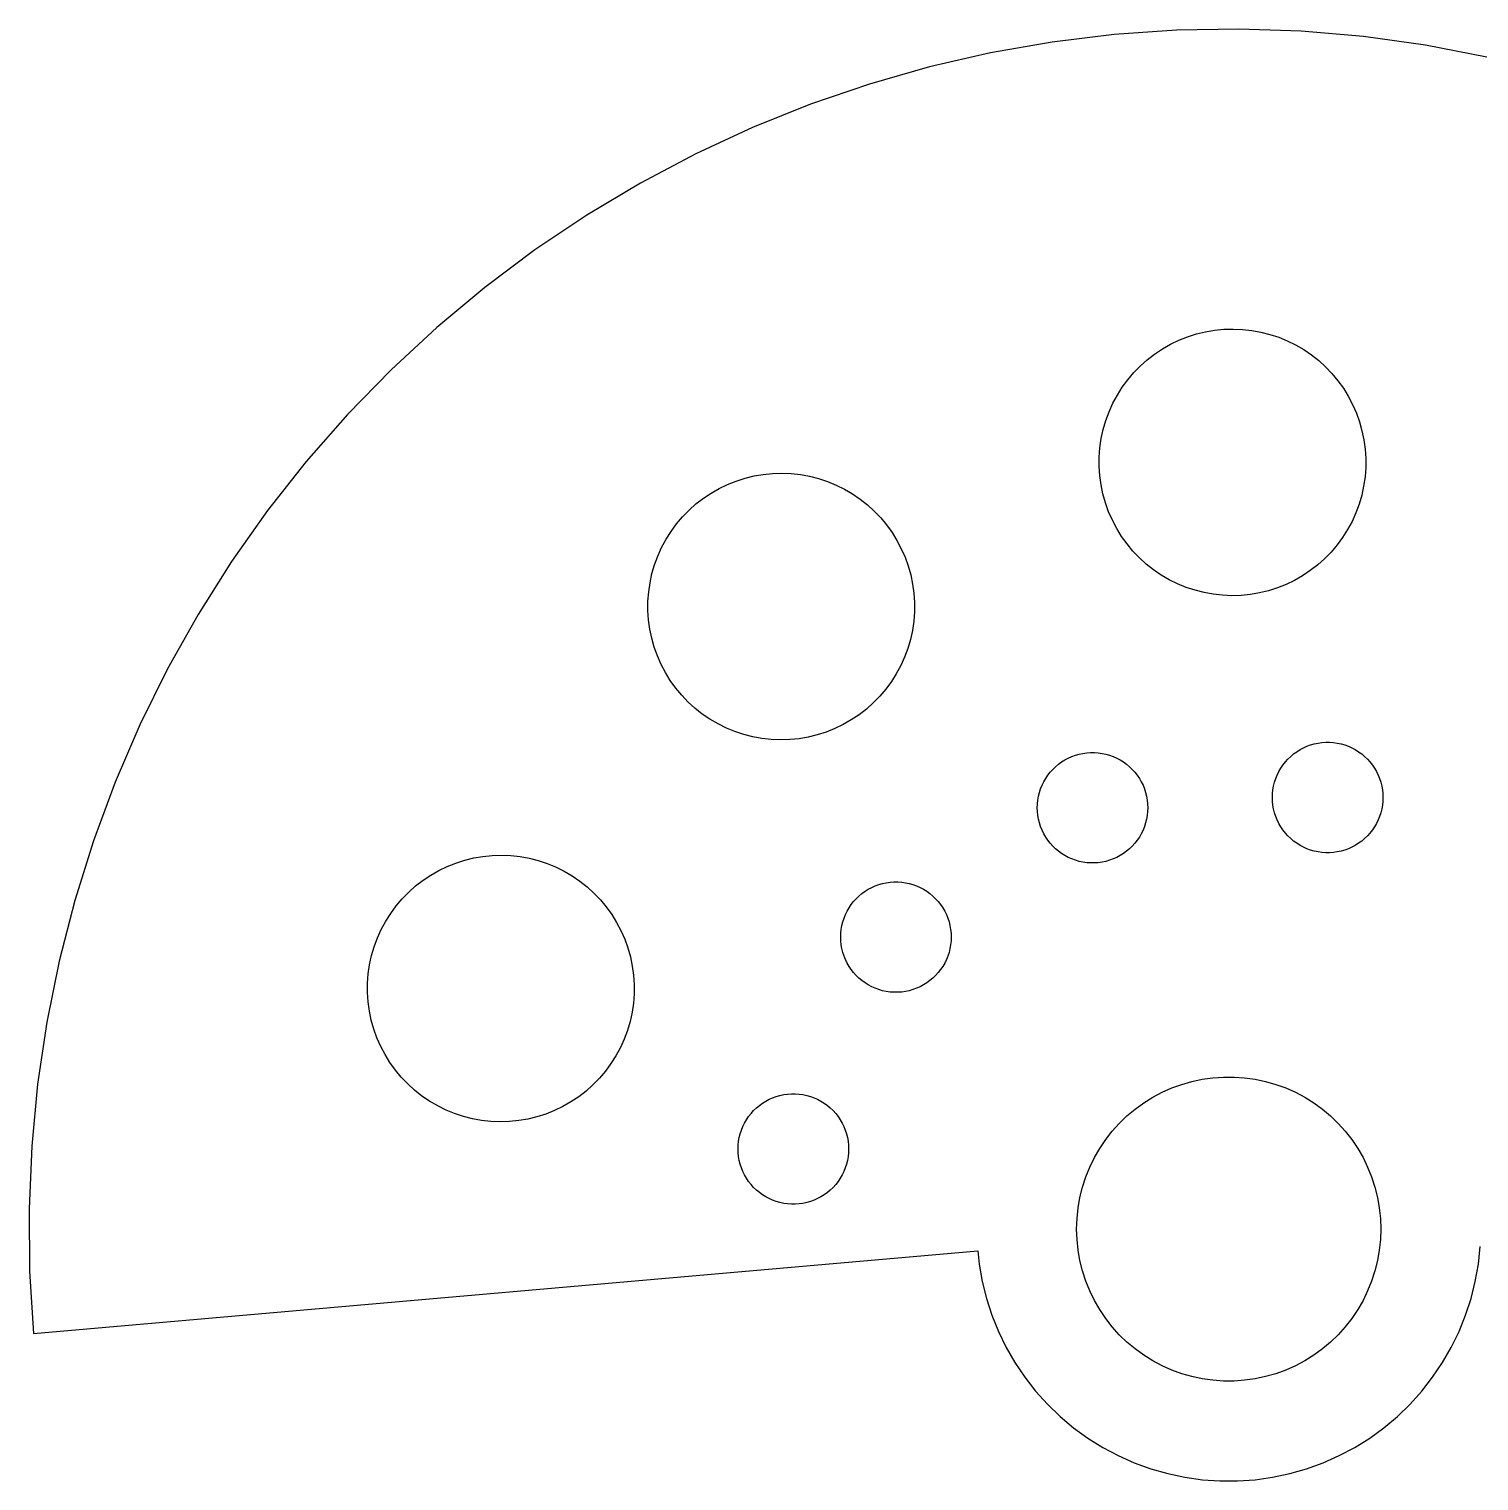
# Model space of a CAD drawing. Header units: metres. Extents: x -114 to 169, y -76 to 114.
# Drawn here: x -114.3 to 23.8, y -24 to 114.3 of the extents above; entities that cross this region are included whole.
import ezdxf

# ---------------------------------------------------------------- set-up
doc = ezdxf.new("R2010")
doc.units = ezdxf.units.M

msp = doc.modelspace()

# ---------------------------------------------------------------- linework, layer by layer
for p, q in [((-10.9231, 113.777), (-16.831, 113.054)), ((-4.98569, 114.191), (-10.9231, 113.777)), ((0.96526, 114.296), (-4.98569, 114.191)), ((6.9136, 114.091), (0.96526, 114.296)), ((12.8432, 113.576), (6.9136, 114.091)), ((18.738, 112.754), (12.8432, 113.576)), ((-22.6931, 112.025), (-28.4938, 110.691)), ((-16.831, 113.054), (-22.6931, 112.025)), ((24.582, 111.625), (18.738, 112.754)), ((-28.4938, 110.691), (-34.2172, 109.058)), ((-34.2172, 109.058), (-39.8478, 107.129)), ((-39.8478, 107.129), (-45.3704, 104.91)), ((-45.3704, 104.91), (-50.7699, 102.406)), ((-50.7699, 102.406), (-56.0318, 99.6239)), ((-56.0318, 99.6239), (-61.1417, 96.5721)), ((-61.1417, 96.5721), (-66.0859, 93.2585)), ((-66.0859, 93.2585), (-70.8508, 89.692)), ((-70.8508, 89.692), (-75.4237, 85.8822)), ((-75.4237, 85.8822), (-79.792, 81.8396)), ((-5.54898, 84.2667), (-4.75035, 84.6513)), ((-4.75035, 84.6513), (-3.92682, 84.9794)), ((-3.92682, 84.9794), (-3.08243, 85.2492)), ((-3.08243, 85.2492), (-2.22127, 85.4594)), ((-2.22127, 85.4594), (-1.34755, 85.609)), ((-1.34755, 85.609), (-0.46552, 85.6974)), ((-0.46552, 85.6974), (0.42052, 85.724)), ((0.42052, 85.724), (1.30626, 85.6887)), ((1.30626, 85.6887), (2.18739, 85.5917)), ((2.18739, 85.5917), (3.0596, 85.4335)), ((3.0596, 85.4335), (3.91866, 85.2148)), ((3.91866, 85.2148), (4.76036, 84.9368)), ((4.76036, 84.9368), (5.58063, 84.6007)), ((5.58063, 84.6007), (6.37544, 84.2082)), ((-7.75734, 82.7928), (-7.05615, 83.3351)), ((-7.05615, 83.3351), (-6.31883, 83.8272)), ((-6.31883, 83.8272), (-5.54898, 84.2667)), ((6.37544, 84.2082), (7.14095, 83.7612)), ((7.14095, 83.7612), (7.8734, 83.2619)), ((7.8734, 83.2619), (8.56924, 82.7127)), ((-79.792, 81.8396), (-83.944, 77.5751)), ((-9.0379, 81.5683), (-8.41901, 82.2029)), ((-8.41901, 82.2029), (-7.75734, 82.7928)), ((8.56924, 82.7127), (9.2251, 82.1163)), ((9.2251, 82.1163), (9.83774, 81.4757)), ((-10.1356, 80.1774), (-9.61102, 80.892)), ((-9.61102, 80.892), (-9.0379, 81.5683)), ((9.83774, 81.4757), (10.4042, 80.7938)), ((10.4042, 80.7938), (10.9217, 80.0741)), ((-11.029, 78.6474), (-10.609, 79.428)), ((-10.609, 79.428), (-10.1356, 80.1774)), ((10.9217, 80.0741), (11.3878, 79.3201)), ((11.3878, 79.3201), (11.8001, 78.5354)), ((-83.944, 77.5751), (-87.8683, 73.1002)), ((-11.7008, 77.0078), (-11.3935, 77.8393)), ((-11.3935, 77.8393), (-11.029, 78.6474)), ((11.8001, 78.5354), (12.1566, 77.7238)), ((12.1566, 77.7238), (12.4557, 76.8893)), ((-12.1378, 75.2908), (-11.9493, 76.1569)), ((-11.9493, 76.1569), (-11.7008, 77.0078)), ((12.4557, 76.8893), (12.6959, 76.036)), ((-12.2655, 74.4136), (-12.1378, 75.2908)), ((12.6959, 76.036), (12.8759, 75.1681)), ((12.8759, 75.1681), (12.995, 74.2897)), ((-12.336, 72.6432), (-12.3317, 73.5296)), ((-12.3317, 73.5296), (-12.2655, 74.4136)), ((12.995, 74.2897), (13.0525, 73.4051)), ((13.0525, 73.4051), (13.0482, 72.5186)), ((-87.8683, 73.1002), (-91.5544, 68.4272)), ((-44.3385, 71.8732), (-43.4564, 71.9616)), ((-43.4564, 71.9616), (-42.5704, 71.9882)), ((-42.5704, 71.9882), (-41.6846, 71.9529)), ((-41.6846, 71.9529), (-40.8035, 71.8559)), ((-12.2785, 71.7586), (-12.336, 72.6432)), ((13.0482, 72.5186), (12.982, 71.6347)), ((-49.3097, 70.0914), (-48.5399, 70.5309)), ((-48.5399, 70.5309), (-47.7413, 70.9155)), ((-47.7413, 70.9155), (-46.9177, 71.2436)), ((-46.9177, 71.2436), (-46.0733, 71.5134)), ((-46.0733, 71.5134), (-45.2122, 71.7236)), ((-45.2122, 71.7236), (-44.3385, 71.8732)), ((-40.8035, 71.8559), (-39.9313, 71.6977)), ((-39.9313, 71.6977), (-39.0722, 71.479)), ((-39.0722, 71.479), (-38.2305, 71.201)), ((-38.2305, 71.201), (-37.4103, 70.8649)), ((-37.4103, 70.8649), (-36.6155, 70.4724)), ((-12.1595, 70.8802), (-12.2785, 71.7586)), ((-11.9794, 70.0122), (-12.1595, 70.8802)), ((12.8543, 70.7575), (12.6658, 69.8913)), ((12.982, 71.6347), (12.8543, 70.7575)), ((-50.7483, 69.057), (-50.0471, 69.5993)), ((-50.0471, 69.5993), (-49.3097, 70.0914)), ((-36.6155, 70.4724), (-35.85, 70.0254)), ((-35.85, 70.0254), (-35.1175, 69.5261)), ((-35.1175, 69.5261), (-34.4216, 68.9769)), ((-11.7393, 69.1589), (-11.9794, 70.0122)), ((-11.4402, 68.3244), (-11.7393, 69.1589)), ((12.6658, 69.8913), (12.4172, 69.0404)), ((-91.5544, 68.4272), (-94.9922, 63.5685)), ((-52.6019, 67.1562), (-52.0288, 67.8325)), ((-52.0288, 67.8325), (-51.4099, 68.4671)), ((-51.4099, 68.4671), (-50.7483, 69.057)), ((-34.4216, 68.9769), (-33.7658, 68.3805)), ((-33.7658, 68.3805), (-33.1532, 67.7399)), ((-11.0836, 67.5129), (-11.4402, 68.3244)), ((12.11, 68.2089), (11.7455, 67.4009)), ((12.4172, 69.0404), (12.11, 68.2089)), ((-53.5999, 65.6922), (-53.1265, 66.4416)), ((-53.1265, 66.4416), (-52.6019, 67.1562)), ((-33.1532, 67.7399), (-32.5867, 67.058)), ((-32.5867, 67.058), (-32.0692, 66.3383)), ((-10.6713, 66.7281), (-11.0836, 67.5129)), ((-10.2052, 65.9741), (-10.6713, 66.7281)), ((11.3255, 66.6202), (10.852, 65.8708)), ((11.7455, 67.4009), (11.3255, 66.6202)), ((-54.0199, 64.9115), (-53.5999, 65.6922)), ((-32.0692, 66.3383), (-31.6031, 65.5843)), ((-31.6031, 65.5843), (-31.1908, 64.7996)), ((-9.68774, 65.2544), (-10.2052, 65.9741)), ((-9.12128, 64.5726), (-9.68774, 65.2544)), ((10.3275, 65.1562), (9.75436, 64.48)), ((10.852, 65.8708), (10.3275, 65.1562)), ((-54.6917, 63.272), (-54.3844, 64.1035)), ((-54.3844, 64.1035), (-54.0199, 64.9115)), ((-31.1908, 64.7996), (-30.8342, 63.988)), ((-30.8342, 63.988), (-30.5352, 63.1535)), ((-8.50864, 63.9319), (-9.12128, 64.5726)), ((-7.8528, 63.3355), (-8.50864, 63.9319)), ((9.13545, 63.8453), (8.4738, 63.2554)), ((9.75436, 64.48), (9.13545, 63.8453)), ((-94.9922, 63.5685), (-98.1725, 58.5376)), ((-55.1288, 61.555), (-54.9402, 62.4211)), ((-54.9402, 62.4211), (-54.6917, 63.272)), ((-30.5352, 63.1535), (-30.295, 62.3002)), ((-30.295, 62.3002), (-30.115, 61.4323)), ((-7.15695, 62.7863), (-7.8528, 63.3355)), ((-6.4245, 62.287), (-7.15695, 62.7863)), ((-5.659, 61.8401), (-6.4245, 62.287)), ((7.7726, 62.7131), (7.03528, 62.221)), ((8.4738, 63.2554), (7.7726, 62.7131)), ((-55.2564, 60.6778), (-55.1288, 61.555)), ((-30.115, 61.4323), (-29.9959, 60.5538)), ((-4.86417, 61.4476), (-5.659, 61.8401)), ((-4.04391, 61.1115), (-4.86417, 61.4476)), ((-3.20221, 60.8334), (-4.04391, 61.1115)), ((4.64328, 61.0688), (3.79889, 60.7991)), ((5.4668, 61.3969), (4.64328, 61.0688)), ((6.26543, 61.7816), (5.4668, 61.3969)), ((7.03528, 62.221), (6.26543, 61.7816)), ((-55.327, 58.9073), (-55.3226, 59.7938)), ((-55.3226, 59.7938), (-55.2564, 60.6778)), ((-29.9959, 60.5538), (-29.9384, 59.6693)), ((-29.9384, 59.6693), (-29.9427, 58.7828)), ((-2.34315, 60.6147), (-3.20221, 60.8334)), ((-1.47093, 60.4565), (-2.34315, 60.6147)), ((-0.58981, 60.3595), (-1.47093, 60.4565)), ((0.29591, 60.3243), (-0.58981, 60.3595)), ((1.18196, 60.3509), (0.29591, 60.3243)), ((2.064, 60.4392), (1.18196, 60.3509)), ((2.93773, 60.5888), (2.064, 60.4392)), ((3.79889, 60.7991), (2.93773, 60.5888)), ((-98.1725, 58.5376), (-101.087, 53.3478)), ((-55.2695, 58.0228), (-55.327, 58.9073)), ((-29.9427, 58.7828), (-30.0089, 57.8988)), ((-55.1504, 57.1444), (-55.2695, 58.0228)), ((-54.9704, 56.2764), (-55.1504, 57.1444)), ((-30.1366, 57.0217), (-30.3251, 56.1555)), ((-30.0089, 57.8988), (-30.1366, 57.0217)), ((-54.7302, 55.4231), (-54.9704, 56.2764)), ((-54.4311, 54.5886), (-54.7302, 55.4231)), ((-30.3251, 56.1555), (-30.5737, 55.3046)), ((-54.0745, 53.7771), (-54.4311, 54.5886)), ((-30.8809, 54.4731), (-31.2455, 53.6651)), ((-30.5737, 55.3046), (-30.8809, 54.4731)), ((-101.087, 53.3478), (-103.727, 48.0135)), ((-53.6622, 52.9923), (-54.0745, 53.7771)), ((-53.1962, 52.2383), (-53.6622, 52.9923)), ((-31.6654, 52.8844), (-32.1389, 52.135)), ((-31.2455, 53.6651), (-31.6654, 52.8844)), ((-52.6786, 51.5186), (-53.1962, 52.2383)), ((-52.1122, 50.8367), (-52.6786, 51.5186)), ((-32.6634, 51.4204), (-33.2365, 50.7442)), ((-32.1389, 52.135), (-32.6634, 51.4204)), ((-51.4996, 50.1961), (-52.1122, 50.8367)), ((-50.8437, 49.5997), (-51.4996, 50.1961)), ((-33.8554, 50.1095), (-34.5171, 49.5196)), ((-33.2365, 50.7442), (-33.8554, 50.1095)), ((-50.1479, 49.0505), (-50.8437, 49.5997)), ((-49.4154, 48.5512), (-50.1479, 49.0505)), ((-48.6499, 48.1043), (-49.4154, 48.5512)), ((-35.9556, 48.4852), (-36.7255, 48.0458)), ((-35.2183, 48.9773), (-35.9556, 48.4852)), ((-34.5171, 49.5196), (-35.2183, 48.9773)), ((-103.727, 48.0135), (-106.085, 42.5489)), ((-47.8551, 47.7118), (-48.6499, 48.1043)), ((-47.0348, 47.3757), (-47.8551, 47.7118)), ((-46.1931, 47.0976), (-47.0348, 47.3757)), ((-45.3341, 46.8789), (-46.1931, 47.0976)), ((-39.192, 47.0633), (-40.0532, 46.853)), ((-38.3476, 47.3331), (-39.192, 47.0633)), ((-37.5241, 47.6611), (-38.3476, 47.3331)), ((-36.7255, 48.0458), (-37.5241, 47.6611)), ((-44.4619, 46.7207), (-45.3341, 46.8789)), ((-43.5807, 46.6237), (-44.4619, 46.7207)), ((-42.695, 46.5885), (-43.5807, 46.6237)), ((-41.8089, 46.6151), (-42.695, 46.5885)), ((-40.9269, 46.7034), (-41.8089, 46.6151)), ((-40.0532, 46.853), (-40.9269, 46.7034)), ((6.48337, 45.4645), (6.79488, 45.6592)), ((6.79488, 45.6592), (7.1192, 45.8316)), ((7.1192, 45.8316), (7.45476, 45.981)), ((7.45476, 45.981), (7.79993, 46.1066)), ((7.79993, 46.1066), (8.15302, 46.2079)), ((8.15302, 46.2079), (8.5123, 46.2843)), ((8.5123, 46.2843), (8.87605, 46.3354)), ((8.87605, 46.3354), (9.24246, 46.361)), ((9.24246, 46.361), (9.60979, 46.361)), ((9.60979, 46.361), (9.97621, 46.3354)), ((9.97621, 46.3354), (10.34, 46.2843)), ((10.34, 46.2843), (10.6992, 46.2079)), ((10.6992, 46.2079), (11.0523, 46.1066)), ((11.0523, 46.1066), (11.3975, 45.981)), ((11.3975, 45.981), (11.7331, 45.8316)), ((11.7331, 45.8316), (12.0574, 45.6592)), ((12.0574, 45.6592), (12.3689, 45.4645)), ((-16.4938, 44.0346), (-16.2124, 44.2707)), ((-16.2124, 44.2707), (-15.9153, 44.4866)), ((-15.9153, 44.4866), (-15.6038, 44.6812)), ((-15.6038, 44.6812), (-15.2794, 44.8537)), ((-15.2794, 44.8537), (-14.9439, 45.0031)), ((-14.9439, 45.0031), (-14.5987, 45.1287)), ((-14.5987, 45.1287), (-14.2456, 45.2299)), ((-14.2456, 45.2299), (-13.8863, 45.3063)), ((-13.8863, 45.3063), (-13.5226, 45.3574)), ((-13.5226, 45.3574), (-13.1562, 45.3831)), ((-13.1562, 45.3831), (-12.7888, 45.3831)), ((-12.7888, 45.3831), (-12.4224, 45.3574)), ((-12.4224, 45.3574), (-12.0587, 45.3063)), ((-12.0587, 45.3063), (-11.6994, 45.2299)), ((-11.6994, 45.2299), (-11.3463, 45.1287)), ((-11.3463, 45.1287), (-11.0011, 45.0031)), ((-11.0011, 45.0031), (-10.6656, 44.8537)), ((-10.6656, 44.8537), (-10.3413, 44.6812)), ((-10.3413, 44.6812), (-10.0298, 44.4866)), ((-10.0298, 44.4866), (-9.73259, 44.2707)), ((-9.73259, 44.2707), (-9.4512, 44.0346)), ((5.16867, 44.1949), (5.39482, 44.4844)), ((5.39482, 44.4844), (5.64059, 44.7574)), ((5.64059, 44.7574), (5.90483, 45.0125)), ((5.90483, 45.0125), (6.1862, 45.2486)), ((6.1862, 45.2486), (6.48337, 45.4645)), ((12.3689, 45.4645), (12.666, 45.2486)), ((12.666, 45.2486), (12.9474, 45.0125)), ((12.9474, 45.0125), (13.2117, 44.7574)), ((13.2117, 44.7574), (13.4574, 44.4844)), ((13.4574, 44.4844), (13.6836, 44.1949)), ((-17.619, 42.5944), (-17.4354, 42.9125)), ((-17.4354, 42.9125), (-17.23, 43.217)), ((-17.23, 43.217), (-17.0038, 43.5064)), ((-17.0038, 43.5064), (-16.758, 43.7794)), ((-16.758, 43.7794), (-16.4938, 44.0346)), ((-9.4512, 44.0346), (-9.18698, 43.7794)), ((-9.18698, 43.7794), (-8.94119, 43.5064)), ((-8.94119, 43.5064), (-8.71506, 43.217)), ((-8.71506, 43.217), (-8.50966, 42.9125)), ((-8.50966, 42.9125), (-8.326, 42.5944)), ((4.36749, 42.5523), (4.48099, 42.9016)), ((4.48099, 42.9016), (4.61859, 43.2422)), ((4.61859, 43.2422), (4.77962, 43.5723)), ((4.77962, 43.5723), (4.96327, 43.8904)), ((4.96327, 43.8904), (5.16867, 44.1949)), ((13.6836, 44.1949), (13.889, 43.8904)), ((13.889, 43.8904), (14.0726, 43.5723)), ((14.0726, 43.5723), (14.2337, 43.2422)), ((14.2337, 43.2422), (14.3713, 42.9016)), ((14.3713, 42.9016), (14.4848, 42.5523)), ((-106.085, 42.5489), (-108.156, 36.9689)), ((-18.12, 41.2179), (-18.0311, 41.5743)), ((-18.0311, 41.5743), (-17.9176, 41.9236)), ((-17.9176, 41.9236), (-17.78, 42.2642)), ((-17.78, 42.2642), (-17.619, 42.5944)), ((-8.326, 42.5944), (-8.16498, 42.2642)), ((-8.16498, 42.2642), (-8.02737, 41.9236)), ((-8.02737, 41.9236), (-7.91386, 41.5743)), ((-7.91386, 41.5743), (-7.82501, 41.2179)), ((4.17645, 41.4688), (4.21484, 41.8341)), ((4.21484, 41.8341), (4.27863, 42.1958)), ((4.27863, 42.1958), (4.36749, 42.5523)), ((14.4848, 42.5523), (14.5736, 42.1958)), ((14.5736, 42.1958), (14.6374, 41.8341)), ((14.6374, 41.8341), (14.6758, 41.4688)), ((-18.235, 40.1238), (-18.2222, 40.4909)), ((-18.2222, 39.7567), (-18.235, 40.1238)), ((-18.2222, 40.4909), (-18.1838, 40.8562)), ((-18.1838, 40.8562), (-18.12, 41.2179)), ((-7.82501, 41.2179), (-7.76123, 40.8562)), ((-7.76123, 40.8562), (-7.72282, 40.4909)), ((-7.72282, 40.4909), (-7.71001, 40.1238)), ((-7.71001, 40.1238), (-7.72282, 39.7567)), ((4.16362, 41.1017), (4.17645, 41.4688)), ((4.17645, 40.7346), (4.16362, 41.1017)), ((4.21484, 40.3693), (4.17645, 40.7346)), ((4.27863, 40.0076), (4.21484, 40.3693)), ((14.6374, 40.3693), (14.5736, 40.0076)), ((14.6758, 40.7346), (14.6374, 40.3693)), ((14.6758, 41.4688), (14.6886, 41.1017)), ((14.6886, 41.1017), (14.6758, 40.7346)), ((-18.1838, 39.3914), (-18.2222, 39.7567)), ((-18.12, 39.0296), (-18.1838, 39.3914)), ((-18.0311, 38.6732), (-18.12, 39.0296)), ((-7.82501, 39.0296), (-7.91386, 38.6732)), ((-7.76123, 39.3914), (-7.82501, 39.0296)), ((-7.72282, 39.7567), (-7.76123, 39.3914)), ((4.36749, 39.6512), (4.27863, 40.0076)), ((4.48099, 39.3018), (4.36749, 39.6512)), ((4.61859, 38.9613), (4.48099, 39.3018)), ((4.77962, 38.6311), (4.61859, 38.9613)), ((14.2337, 38.9613), (14.0726, 38.6311)), ((14.3713, 39.3018), (14.2337, 38.9613)), ((14.4848, 39.6512), (14.3713, 39.3018)), ((14.5736, 40.0076), (14.4848, 39.6512)), ((-17.9176, 38.3239), (-18.0311, 38.6732)), ((-17.78, 37.9833), (-17.9176, 38.3239)), ((-17.619, 37.6532), (-17.78, 37.9833)), ((-17.4354, 37.3351), (-17.619, 37.6532)), ((-8.326, 37.6532), (-8.50966, 37.3351)), ((-8.16498, 37.9833), (-8.326, 37.6532)), ((-8.02737, 38.3239), (-8.16498, 37.9833)), ((-7.91386, 38.6732), (-8.02737, 38.3239)), ((4.96327, 38.313), (4.77962, 38.6311)), ((5.16867, 38.0085), (4.96327, 38.313)), ((5.39482, 37.719), (5.16867, 38.0085)), ((5.64059, 37.4461), (5.39482, 37.719)), ((5.90483, 37.1909), (5.64059, 37.4461)), ((13.2117, 37.4461), (12.9474, 37.1909)), ((13.4574, 37.719), (13.2117, 37.4461)), ((13.6836, 38.0085), (13.4574, 37.719)), ((13.889, 38.313), (13.6836, 38.0085)), ((14.0726, 38.6311), (13.889, 38.313)), ((-108.156, 36.9689), (-109.934, 31.2888)), ((-17.23, 37.0305), (-17.4354, 37.3351)), ((-17.0038, 36.7411), (-17.23, 37.0305)), ((-16.758, 36.4681), (-17.0038, 36.7411)), ((-16.4938, 36.213), (-16.758, 36.4681)), ((-16.2124, 35.9769), (-16.4938, 36.213)), ((-15.9153, 35.761), (-16.2124, 35.9769)), ((-9.73259, 35.9769), (-10.0298, 35.761)), ((-9.4512, 36.213), (-9.73259, 35.9769)), ((-9.18698, 36.4681), (-9.4512, 36.213)), ((-8.94119, 36.7411), (-9.18698, 36.4681)), ((-8.71506, 37.0305), (-8.94119, 36.7411)), ((-8.50966, 37.3351), (-8.71506, 37.0305)), ((6.1862, 36.9548), (5.90483, 37.1909)), ((6.48337, 36.7389), (6.1862, 36.9548)), ((6.79488, 36.5443), (6.48337, 36.7389)), ((7.1192, 36.3718), (6.79488, 36.5443)), ((7.45476, 36.2224), (7.1192, 36.3718)), ((7.79993, 36.0968), (7.45476, 36.2224)), ((8.15302, 35.9955), (7.79993, 36.0968)), ((8.5123, 35.9192), (8.15302, 35.9955)), ((10.6992, 35.9955), (10.34, 35.9192)), ((11.0523, 36.0968), (10.6992, 35.9955)), ((11.3975, 36.2224), (11.0523, 36.0968)), ((11.7331, 36.3718), (11.3975, 36.2224)), ((12.0574, 36.5443), (11.7331, 36.3718)), ((12.3689, 36.7389), (12.0574, 36.5443)), ((12.666, 36.9548), (12.3689, 36.7389)), ((12.9474, 37.1909), (12.666, 36.9548)), ((-74.4479, 34.5336), (-73.6244, 34.8616)), ((-73.6244, 34.8616), (-72.78, 35.1314)), ((-72.78, 35.1314), (-71.9189, 35.3417)), ((-71.9189, 35.3417), (-71.0452, 35.4913)), ((-71.0452, 35.4913), (-70.1631, 35.5796)), ((-70.1631, 35.5796), (-69.2771, 35.6062)), ((-69.2771, 35.6062), (-68.3913, 35.571)), ((-68.3913, 35.571), (-67.5102, 35.474)), ((-67.5102, 35.474), (-66.638, 35.3158)), ((-66.638, 35.3158), (-65.7789, 35.0971)), ((-65.7789, 35.0971), (-64.9372, 34.819)), ((-64.9372, 34.819), (-64.117, 34.4829)), ((-15.6038, 35.5663), (-15.9153, 35.761)), ((-15.2794, 35.3939), (-15.6038, 35.5663)), ((-14.9439, 35.2445), (-15.2794, 35.3939)), ((-14.5987, 35.1188), (-14.9439, 35.2445)), ((-14.2456, 35.0176), (-14.5987, 35.1188)), ((-13.8863, 34.9412), (-14.2456, 35.0176)), ((-13.5226, 34.8901), (-13.8863, 34.9412)), ((-13.1562, 34.8645), (-13.5226, 34.8901)), ((-12.7888, 34.8645), (-13.1562, 34.8645)), ((-12.4224, 34.8901), (-12.7888, 34.8645)), ((-12.0587, 34.9412), (-12.4224, 34.8901)), ((-11.6994, 35.0176), (-12.0587, 34.9412)), ((-11.3463, 35.1188), (-11.6994, 35.0176)), ((-11.0011, 35.2445), (-11.3463, 35.1188)), ((-10.6656, 35.3939), (-11.0011, 35.2445)), ((-10.3413, 35.5663), (-10.6656, 35.3939)), ((-10.0298, 35.761), (-10.3413, 35.5663)), ((8.87605, 35.868), (8.5123, 35.9192)), ((9.24246, 35.8424), (8.87605, 35.868)), ((9.60979, 35.8424), (9.24246, 35.8424)), ((9.97621, 35.868), (9.60979, 35.8424)), ((10.34, 35.9192), (9.97621, 35.868)), ((-77.4549, 32.6751), (-76.7537, 33.2174)), ((-76.7537, 33.2174), (-76.0164, 33.7095)), ((-76.0164, 33.7095), (-75.2466, 34.1489)), ((-75.2466, 34.1489), (-74.4479, 34.5336)), ((-64.117, 34.4829), (-63.3221, 34.0904)), ((-63.3221, 34.0904), (-62.5566, 33.6434)), ((-62.5566, 33.6434), (-61.8242, 33.1441)), ((-78.7355, 31.4505), (-78.1166, 32.0852)), ((-78.1166, 32.0852), (-77.4549, 32.6751)), ((-61.8242, 33.1441), (-61.1283, 32.595)), ((-61.1283, 32.595), (-60.4725, 31.9986)), ((-60.4725, 31.9986), (-59.8598, 31.3579)), ((-35.2254, 31.7146), (-34.9441, 31.9507)), ((-34.9441, 31.9507), (-34.6469, 32.1666)), ((-34.6469, 32.1666), (-34.3354, 32.3612)), ((-34.3354, 32.3612), (-34.0111, 32.5337)), ((-34.0111, 32.5337), (-33.6755, 32.6831)), ((-33.6755, 32.6831), (-33.3303, 32.8087)), ((-33.3303, 32.8087), (-32.9772, 32.91)), ((-32.9772, 32.91), (-32.618, 32.9863)), ((-32.618, 32.9863), (-32.2542, 33.0374)), ((-32.2542, 33.0374), (-31.8878, 33.0631)), ((-31.8878, 33.0631), (-31.5205, 33.0631)), ((-31.5205, 33.0631), (-31.1541, 33.0374)), ((-31.1541, 33.0374), (-30.7903, 32.9863)), ((-30.7903, 32.9863), (-30.431, 32.91)), ((-30.431, 32.91), (-30.0779, 32.8087)), ((-30.0779, 32.8087), (-29.7328, 32.6831)), ((-29.7328, 32.6831), (-29.3972, 32.5337)), ((-29.3972, 32.5337), (-29.0729, 32.3612)), ((-29.0729, 32.3612), (-28.7614, 32.1666)), ((-28.7614, 32.1666), (-28.4642, 31.9507)), ((-28.4642, 31.9507), (-28.1828, 31.7146)), ((-109.934, 31.2888), (-111.414, 25.5238)), ((-79.8332, 30.0597), (-79.3086, 30.7743)), ((-79.3086, 30.7743), (-78.7355, 31.4505)), ((-59.8598, 31.3579), (-59.2934, 30.6761)), ((-59.2934, 30.6761), (-58.7759, 29.9564)), ((-36.3506, 30.2744), (-36.167, 30.5925)), ((-36.167, 30.5925), (-35.9616, 30.897)), ((-35.9616, 30.897), (-35.7354, 31.1864)), ((-35.7354, 31.1864), (-35.4897, 31.4594)), ((-35.4897, 31.4594), (-35.2254, 31.7146)), ((-28.1828, 31.7146), (-27.9186, 31.4594)), ((-27.9186, 31.4594), (-27.6728, 31.1864)), ((-27.6728, 31.1864), (-27.4467, 30.897)), ((-27.4467, 30.897), (-27.2413, 30.5925)), ((-27.2413, 30.5925), (-27.0576, 30.2744)), ((-80.7266, 28.5296), (-80.3066, 29.3103)), ((-80.3066, 29.3103), (-79.8332, 30.0597)), ((-58.7759, 29.9564), (-58.3098, 29.2023)), ((-58.3098, 29.2023), (-57.8975, 28.4176)), ((-36.8516, 28.8979), (-36.7628, 29.2543)), ((-36.7628, 29.2543), (-36.6493, 29.6037)), ((-36.6493, 29.6037), (-36.5117, 29.9442)), ((-36.5117, 29.9442), (-36.3506, 30.2744)), ((-27.0576, 30.2744), (-26.8966, 29.9442)), ((-26.8966, 29.9442), (-26.759, 29.6037)), ((-26.759, 29.6037), (-26.6455, 29.2543)), ((-26.6455, 29.2543), (-26.5566, 28.8979)), ((-81.3984, 26.8901), (-81.0911, 27.7216)), ((-81.0911, 27.7216), (-80.7266, 28.5296)), ((-57.8975, 28.4176), (-57.5409, 27.6061)), ((-36.9666, 27.8038), (-36.9538, 28.1709)), ((-36.9538, 27.4367), (-36.9666, 27.8038)), ((-36.9538, 28.1709), (-36.9154, 28.5362)), ((-36.9154, 28.5362), (-36.8516, 28.8979)), ((-26.5566, 28.8979), (-26.4929, 28.5362)), ((-26.4929, 28.5362), (-26.4545, 28.1709)), ((-26.4545, 28.1709), (-26.4416, 27.8038)), ((-26.4416, 27.8038), (-26.4545, 27.4367)), ((-81.6469, 26.0392), (-81.3984, 26.8901)), ((-57.5409, 27.6061), (-57.2418, 26.7716)), ((-57.2418, 26.7716), (-57.0017, 25.9183)), ((-36.9154, 27.0714), (-36.9538, 27.4367)), ((-36.8516, 26.7096), (-36.9154, 27.0714)), ((-36.7628, 26.3532), (-36.8516, 26.7096)), ((-36.6493, 26.0039), (-36.7628, 26.3532)), ((-26.6455, 26.3532), (-26.759, 26.0039)), ((-26.5566, 26.7096), (-26.6455, 26.3532)), ((-26.4929, 27.0714), (-26.5566, 26.7096)), ((-26.4545, 27.4367), (-26.4929, 27.0714)), ((-111.414, 25.5238), (-112.591, 19.6895)), ((-81.9631, 24.2958), (-81.8354, 25.173)), ((-81.8354, 25.173), (-81.6469, 26.0392)), ((-57.0017, 25.9183), (-56.8216, 25.0503)), ((-56.8216, 25.0503), (-56.7026, 24.1719)), ((-36.5117, 25.6633), (-36.6493, 26.0039)), ((-36.3506, 25.3332), (-36.5117, 25.6633)), ((-36.167, 25.0151), (-36.3506, 25.3332)), ((-35.9616, 24.7106), (-36.167, 25.0151)), ((-27.2413, 25.0151), (-27.4467, 24.7106)), ((-27.0576, 25.3332), (-27.2413, 25.0151)), ((-26.8966, 25.6633), (-27.0576, 25.3332)), ((-26.759, 26.0039), (-26.8966, 25.6633)), ((-82.0293, 23.4119), (-81.9631, 24.2958)), ((-56.7026, 24.1719), (-56.6451, 23.2873)), ((-35.7354, 24.4211), (-35.9616, 24.7106)), ((-35.4897, 24.1481), (-35.7354, 24.4211)), ((-35.2254, 23.893), (-35.4897, 24.1481)), ((-34.9441, 23.6569), (-35.2254, 23.893)), ((-34.6469, 23.441), (-34.9441, 23.6569)), ((-28.4642, 23.6569), (-28.7614, 23.441)), ((-28.1828, 23.893), (-28.4642, 23.6569)), ((-27.9186, 24.1481), (-28.1828, 23.893)), ((-27.6728, 24.4211), (-27.9186, 24.1481)), ((-27.4467, 24.7106), (-27.6728, 24.4211)), ((-82.0336, 22.5254), (-82.0293, 23.4119)), ((-81.9762, 21.6408), (-82.0336, 22.5254)), ((-56.6494, 22.4009), (-56.7156, 21.5169)), ((-56.6451, 23.2873), (-56.6494, 22.4009)), ((-34.3354, 23.2463), (-34.6469, 23.441)), ((-34.0111, 23.0739), (-34.3354, 23.2463)), ((-33.6755, 22.9245), (-34.0111, 23.0739)), ((-33.3303, 22.7988), (-33.6755, 22.9245)), ((-32.9772, 22.6976), (-33.3303, 22.7988)), ((-32.618, 22.6212), (-32.9772, 22.6976)), ((-32.2542, 22.5701), (-32.618, 22.6212)), ((-31.8878, 22.5445), (-32.2542, 22.5701)), ((-31.5205, 22.5445), (-31.8878, 22.5445)), ((-31.1541, 22.5701), (-31.5205, 22.5445)), ((-30.7903, 22.6212), (-31.1541, 22.5701)), ((-30.431, 22.6976), (-30.7903, 22.6212)), ((-30.0779, 22.7988), (-30.431, 22.6976)), ((-29.7328, 22.9245), (-30.0779, 22.7988)), ((-29.3972, 23.0739), (-29.7328, 22.9245)), ((-29.0729, 23.2463), (-29.3972, 23.0739)), ((-28.7614, 23.441), (-29.0729, 23.2463)), ((-81.8571, 20.7624), (-81.9762, 21.6408)), ((-81.677, 19.8945), (-81.8571, 20.7624)), ((-56.7156, 21.5169), (-56.8433, 20.6397)), ((-112.591, 19.6895), (-113.464, 13.8019)), ((-81.4369, 19.0412), (-81.677, 19.8945)), ((-57.0318, 19.7736), (-57.2803, 18.9227)), ((-56.8433, 20.6397), (-57.0318, 19.7736)), ((-81.1378, 18.2067), (-81.4369, 19.0412)), ((-80.7812, 17.3951), (-81.1378, 18.2067)), ((-57.5876, 18.0912), (-57.9521, 17.2831)), ((-57.2803, 18.9227), (-57.5876, 18.0912)), ((-80.3689, 16.6104), (-80.7812, 17.3951)), ((-79.9028, 15.8564), (-80.3689, 16.6104)), ((-57.9521, 17.2831), (-58.3721, 16.5025)), ((-79.3853, 15.1367), (-79.9028, 15.8564)), ((-58.8456, 15.7531), (-59.3701, 15.0385)), ((-58.3721, 16.5025), (-58.8456, 15.7531)), ((-78.8189, 14.4548), (-79.3853, 15.1367)), ((-78.2062, 13.8141), (-78.8189, 14.4548)), ((-59.9432, 14.3622), (-60.5621, 13.7276)), ((-59.3701, 15.0385), (-59.9432, 14.3622)), ((-4.47688, 13.7784), (-3.50484, 14.0571)), ((-3.50484, 14.0571), (-2.51572, 14.2674)), ((-2.51572, 14.2674), (-1.51434, 14.4081)), ((-1.51434, 14.4081), (-0.5056, 14.4787)), ((-0.5056, 14.4787), (0.5056, 14.4787)), ((0.5056, 14.4787), (1.51434, 14.4081)), ((1.51434, 14.4081), (2.51572, 14.2674)), ((2.51572, 14.2674), (3.50484, 14.0571)), ((3.50484, 14.0571), (4.47688, 13.7784)), ((-113.464, 13.8019), (-114.028, 7.87686)), ((-77.5504, 13.2178), (-78.2062, 13.8141)), ((-76.8545, 12.6686), (-77.5504, 13.2178)), ((-76.1221, 12.1693), (-76.8545, 12.6686)), ((-61.925, 12.5954), (-62.6623, 12.1033)), ((-61.2238, 13.1377), (-61.925, 12.5954)), ((-60.5621, 13.7276), (-61.2238, 13.1377)), ((-43.7807, 12.3542), (-43.4451, 12.5036)), ((-43.4451, 12.5036), (-43.1, 12.6293)), ((-43.1, 12.6293), (-42.7469, 12.7305)), ((-42.7469, 12.7305), (-42.3876, 12.8069)), ((-42.3876, 12.8069), (-42.0238, 12.858)), ((-42.0238, 12.858), (-41.6574, 12.8836)), ((-41.6574, 12.8836), (-41.2901, 12.8836)), ((-41.2901, 12.8836), (-40.9237, 12.858)), ((-40.9237, 12.858), (-40.5599, 12.8069)), ((-40.5599, 12.8069), (-40.2006, 12.7305)), ((-40.2006, 12.7305), (-39.8475, 12.6293)), ((-39.8475, 12.6293), (-39.5024, 12.5036)), ((-39.5024, 12.5036), (-39.1668, 12.3542)), ((-8.1013, 12.0107), (-7.24374, 12.5465)), ((-7.24374, 12.5465), (-6.35089, 13.0213)), ((-6.35089, 13.0213), (-5.42711, 13.4326)), ((-5.42711, 13.4326), (-4.47688, 13.7784)), ((4.47688, 13.7784), (5.42711, 13.4326)), ((5.42711, 13.4326), (6.35089, 13.0213)), ((6.35089, 13.0213), (7.24374, 12.5465)), ((7.24374, 12.5465), (8.1013, 12.0107)), ((-75.3566, 11.7223), (-76.1221, 12.1693)), ((-74.5618, 11.3298), (-75.3566, 11.7223)), ((-73.7415, 10.9937), (-74.5618, 11.3298)), ((-64.2308, 11.2792), (-65.0543, 10.9511)), ((-63.4321, 11.6638), (-64.2308, 11.2792)), ((-62.6623, 12.1033), (-63.4321, 11.6638)), ((-45.5051, 11.007), (-45.2593, 11.28)), ((-45.2593, 11.28), (-44.9951, 11.5351)), ((-44.9951, 11.5351), (-44.7137, 11.7712)), ((-44.7137, 11.7712), (-44.4165, 11.9871)), ((-44.4165, 11.9871), (-44.105, 12.1818)), ((-44.105, 12.1818), (-43.7807, 12.3542)), ((-39.1668, 12.3542), (-38.8425, 12.1818)), ((-38.8425, 12.1818), (-38.531, 11.9871)), ((-38.531, 11.9871), (-38.2338, 11.7712)), ((-38.2338, 11.7712), (-37.9525, 11.5351)), ((-37.9525, 11.5351), (-37.6882, 11.28)), ((-37.6882, 11.28), (-37.4424, 11.007)), ((-9.69402, 10.7663), (-8.91939, 11.4163)), ((-8.91939, 11.4163), (-8.1013, 12.0107)), ((8.1013, 12.0107), (8.91939, 11.4163)), ((8.91939, 11.4163), (9.69402, 10.7663)), ((-72.8998, 10.7157), (-73.7415, 10.9937)), ((-72.0407, 10.497), (-72.8998, 10.7157)), ((-71.1685, 10.3388), (-72.0407, 10.497)), ((-70.2874, 10.2418), (-71.1685, 10.3388)), ((-69.4017, 10.2065), (-70.2874, 10.2418)), ((-68.5156, 10.2331), (-69.4017, 10.2065)), ((-67.6336, 10.3215), (-68.5156, 10.2331)), ((-66.7599, 10.4711), (-67.6336, 10.3215)), ((-65.8987, 10.6813), (-66.7599, 10.4711)), ((-65.0543, 10.9511), (-65.8987, 10.6813)), ((-46.4189, 9.42421), (-46.2813, 9.76477)), ((-46.2813, 9.76477), (-46.1203, 10.0949)), ((-46.1203, 10.0949), (-45.9366, 10.413)), ((-45.9366, 10.413), (-45.7312, 10.7175)), ((-45.7312, 10.7175), (-45.5051, 11.007)), ((-37.4424, 11.007), (-37.2163, 10.7175)), ((-37.2163, 10.7175), (-37.0109, 10.413)), ((-37.0109, 10.413), (-36.8272, 10.0949)), ((-36.8272, 10.0949), (-36.6662, 9.76477)), ((-36.6662, 9.76477), (-36.5286, 9.42421)), ((-11.0981, 9.31238), (-10.4214, 10.0639)), ((-10.4214, 10.0639), (-9.69402, 10.7663)), ((9.69402, 10.7663), (10.4214, 10.0639)), ((10.4214, 10.0639), (11.0981, 9.31238)), ((-46.7234, 7.99142), (-46.685, 8.35672)), ((-46.685, 8.35672), (-46.6213, 8.71846)), ((-46.6213, 8.71846), (-46.5324, 9.07486)), ((-46.5324, 9.07486), (-46.4189, 9.42421)), ((-36.5286, 9.42421), (-36.4151, 9.07486)), ((-36.4151, 9.07486), (-36.3262, 8.71846)), ((-36.3262, 8.71846), (-36.2625, 8.35672)), ((-36.2625, 8.35672), (-36.2241, 7.99142)), ((-12.2861, 7.6772), (-11.7206, 8.51553)), ((-11.7206, 8.51553), (-11.0981, 9.31238)), ((11.0981, 9.31238), (11.7206, 8.51553)), ((11.7206, 8.51553), (12.2861, 7.6772)), ((-114.028, 7.87686), (-114.284, 1.93047)), ((-46.7363, 7.62433), (-46.7234, 7.99142)), ((-46.7234, 7.25723), (-46.7363, 7.62433)), ((-46.685, 6.89192), (-46.7234, 7.25723)), ((-36.2241, 7.25723), (-36.2625, 6.89192)), ((-36.2241, 7.99142), (-36.2113, 7.62433)), ((-36.2113, 7.62433), (-36.2241, 7.25723)), ((-12.7917, 6.80147), (-12.2861, 7.6772)), ((12.2861, 7.6772), (12.7917, 6.80147)), ((-46.6213, 6.53018), (-46.685, 6.89192)), ((-46.5324, 6.17378), (-46.6213, 6.53018)), ((-46.4189, 5.82445), (-46.5324, 6.17378)), ((-46.2813, 5.48387), (-46.4189, 5.82445)), ((-36.5286, 5.82445), (-36.6662, 5.48387)), ((-36.4151, 6.17378), (-36.5286, 5.82445)), ((-36.3262, 6.53018), (-36.4151, 6.17378)), ((-36.2625, 6.89192), (-36.3262, 6.53018)), ((-13.6138, 4.955), (-13.235, 5.89259)), ((-13.235, 5.89259), (-12.7917, 6.80147)), ((12.7917, 6.80147), (13.235, 5.89259)), ((13.235, 5.89259), (13.6138, 4.955)), ((-46.1203, 5.15373), (-46.2813, 5.48387)), ((-45.9366, 4.83562), (-46.1203, 5.15373)), ((-45.7312, 4.5311), (-45.9366, 4.83562)), ((-45.5051, 4.24165), (-45.7312, 4.5311)), ((-45.2593, 3.96869), (-45.5051, 4.24165)), ((-37.4424, 4.24165), (-37.6882, 3.96869)), ((-37.2163, 4.5311), (-37.4424, 4.24165)), ((-37.0109, 4.83562), (-37.2163, 4.5311)), ((-36.8272, 5.15373), (-37.0109, 4.83562)), ((-36.6662, 5.48387), (-36.8272, 5.15373)), ((-13.9263, 3.99329), (-13.6138, 4.955)), ((13.6138, 4.955), (13.9263, 3.99329)), ((-44.9951, 3.71353), (-45.2593, 3.96869)), ((-44.7137, 3.47742), (-44.9951, 3.71353)), ((-44.4165, 3.26152), (-44.7137, 3.47742)), ((-44.105, 3.06686), (-44.4165, 3.26152)), ((-43.7807, 2.89442), (-44.105, 3.06686)), ((-43.4451, 2.74503), (-43.7807, 2.89442)), ((-39.1668, 2.89442), (-39.5024, 2.74503)), ((-38.8425, 3.06686), (-39.1668, 2.89442)), ((-38.531, 3.26152), (-38.8425, 3.06686)), ((-38.2338, 3.47742), (-38.531, 3.26152)), ((-37.9525, 3.71353), (-38.2338, 3.47742)), ((-37.6882, 3.96869), (-37.9525, 3.71353)), ((-14.3465, 2.01627), (-14.1709, 3.01212)), ((-14.1709, 3.01212), (-13.9263, 3.99329)), ((13.9263, 3.99329), (14.1709, 3.01212)), ((14.1709, 3.01212), (14.3465, 2.01627)), ((-114.284, 1.93047), (-114.229, -4.02116)), ((-43.1, 2.61938), (-43.4451, 2.74503)), ((-42.7469, 2.51814), (-43.1, 2.61938)), ((-42.3876, 2.44177), (-42.7469, 2.51814)), ((-42.0238, 2.39066), (-42.3876, 2.44177)), ((-41.6574, 2.36504), (-42.0238, 2.39066)), ((-41.2901, 2.36504), (-41.6574, 2.36504)), ((-40.9237, 2.39066), (-41.2901, 2.36504)), ((-40.5599, 2.44177), (-40.9237, 2.39066)), ((-40.2006, 2.51814), (-40.5599, 2.44177)), ((-39.8475, 2.61938), (-40.2006, 2.51814)), ((-39.5024, 2.74503), (-39.8475, 2.61938)), ((-14.4522, 1.01059), (-14.3465, 2.01627)), ((14.3465, 2.01627), (14.4522, 1.01059)), ((-14.4875, 0), (-14.4522, 1.01059)), ((-14.4522, -1.01059), (-14.4875, 0)), ((14.4522, 1.01059), (14.4875, 0)), ((14.4875, 0), (14.4522, -1.01059)), ((-14.3465, -2.01627), (-14.4522, -1.01059)), ((14.4522, -1.01059), (14.3465, -2.01627)), ((-113.865, -9.9619), (-23.9102, -2.09187)), ((-23.9102, -2.09187), (-23.7788, -3.34189)), ((-14.1709, -3.01212), (-14.3465, -2.01627)), ((14.3465, -2.01627), (14.1709, -3.01212)), ((23.7788, -3.34189), (23.954, -1.67502)), ((-114.229, -4.02116), (-113.865, -9.9619)), ((-23.7788, -3.34189), (-23.4878, -4.99248)), ((-13.9263, -3.99329), (-14.1709, -3.01212)), ((-13.6138, -4.955), (-13.9263, -3.99329)), ((13.9263, -3.99329), (13.6138, -4.955)), ((14.1709, -3.01212), (13.9263, -3.99329)), ((23.4878, -4.99248), (23.7788, -3.34189)), ((-23.4878, -4.99248), (-23.0823, -6.61873)), ((-13.235, -5.89259), (-13.6138, -4.955)), ((13.6138, -4.955), (13.235, -5.89259)), ((23.0823, -6.61873), (23.4878, -4.99248)), ((-23.0823, -6.61873), (-22.5644, -8.21275)), ((-12.7917, -6.80147), (-13.235, -5.89259)), ((-12.2861, -7.6772), (-12.7917, -6.80147)), ((12.7917, -6.80147), (12.2861, -7.6772)), ((13.235, -5.89259), (12.7917, -6.80147)), ((22.5644, -8.21275), (23.0823, -6.61873)), ((-22.5644, -8.21275), (-21.9365, -9.76675)), ((-11.7206, -8.51553), (-12.2861, -7.6772)), ((12.2861, -7.6772), (11.7206, -8.51553)), ((21.9365, -9.76675), (22.5644, -8.21275)), ((-11.0981, -9.31238), (-11.7206, -8.51553)), ((-10.4214, -10.0639), (-11.0981, -9.31238)), ((11.0981, -9.31238), (10.4214, -10.0639)), ((11.7206, -8.51553), (11.0981, -9.31238)), ((-21.9365, -9.76675), (-21.2018, -11.2732)), ((-9.69402, -10.7663), (-10.4214, -10.0639)), ((-8.91939, -11.4163), (-9.69402, -10.7663)), ((9.69402, -10.7663), (8.91939, -11.4163)), ((10.4214, -10.0639), (9.69402, -10.7663)), ((21.2018, -11.2732), (21.9365, -9.76675)), ((-21.2018, -11.2732), (-20.3638, -12.7247)), ((-8.1013, -12.0107), (-8.91939, -11.4163)), ((-7.24374, -12.5465), (-8.1013, -12.0107)), ((8.1013, -12.0107), (7.24374, -12.5465)), ((8.91939, -11.4163), (8.1013, -12.0107)), ((20.3638, -12.7247), (21.2018, -11.2732)), ((-20.3638, -12.7247), (-19.4265, -14.1142)), ((-6.35089, -13.0213), (-7.24374, -12.5465)), ((-5.42711, -13.4326), (-6.35089, -13.0213)), ((-4.47688, -13.7784), (-5.42711, -13.4326)), ((-3.50484, -14.0571), (-4.47688, -13.7784)), ((4.47688, -13.7784), (3.50484, -14.0571)), ((5.42711, -13.4326), (4.47688, -13.7784)), ((6.35089, -13.0213), (5.42711, -13.4326)), ((7.24374, -12.5465), (6.35089, -13.0213)), ((19.4265, -14.1142), (20.3638, -12.7247)), ((-19.4265, -14.1142), (-18.3946, -15.4349)), ((-2.51572, -14.2674), (-3.50484, -14.0571)), ((-1.51434, -14.4081), (-2.51572, -14.2674)), ((-0.5056, -14.4787), (-1.51434, -14.4081)), ((0.5056, -14.4787), (-0.5056, -14.4787)), ((1.51434, -14.4081), (0.5056, -14.4787)), ((2.51572, -14.2674), (1.51434, -14.4081)), ((3.50484, -14.0571), (2.51572, -14.2674)), ((18.3946, -15.4349), (19.4265, -14.1142)), ((-18.3946, -15.4349), (-17.2731, -16.6805)), ((17.2731, -16.6805), (18.3946, -15.4349)), ((-17.2731, -16.6805), (-16.0675, -17.8448)), ((-16.0675, -17.8448), (-14.7836, -18.9221)), ((14.7836, -18.9221), (16.0675, -17.8448)), ((16.0675, -17.8448), (17.2731, -16.6805)), ((-14.7836, -18.9221), (-13.4276, -19.9073)), ((13.4276, -19.9073), (14.7836, -18.9221)), ((-13.4276, -19.9073), (-12.0062, -20.7954)), ((12.0062, -20.7954), (13.4276, -19.9073)), ((-12.0062, -20.7954), (-10.5264, -21.5823)), ((-10.5264, -21.5823), (-8.99524, -22.264)), ((8.99524, -22.264), (10.5264, -21.5823)), ((10.5264, -21.5823), (12.0062, -20.7954)), ((-8.99524, -22.264), (-7.42026, -22.8372)), ((-7.42026, -22.8372), (-5.80914, -23.2992)), ((-5.80914, -23.2992), (-4.16972, -23.6477)), ((4.16972, -23.6477), (5.80914, -23.2992)), ((5.80914, -23.2992), (7.42026, -22.8372)), ((7.42026, -22.8372), (8.99524, -22.264)), ((-4.16972, -23.6477), (-2.50998, -23.881)), ((-2.50998, -23.881), (-0.83801, -23.9979)), ((-0.83801, -23.9979), (0.83801, -23.9979)), ((0.83801, -23.9979), (2.50998, -23.881)), ((2.50998, -23.881), (4.16972, -23.6477))]:
    msp.add_line(p, q)

doc.saveas('drawing.dxf')
